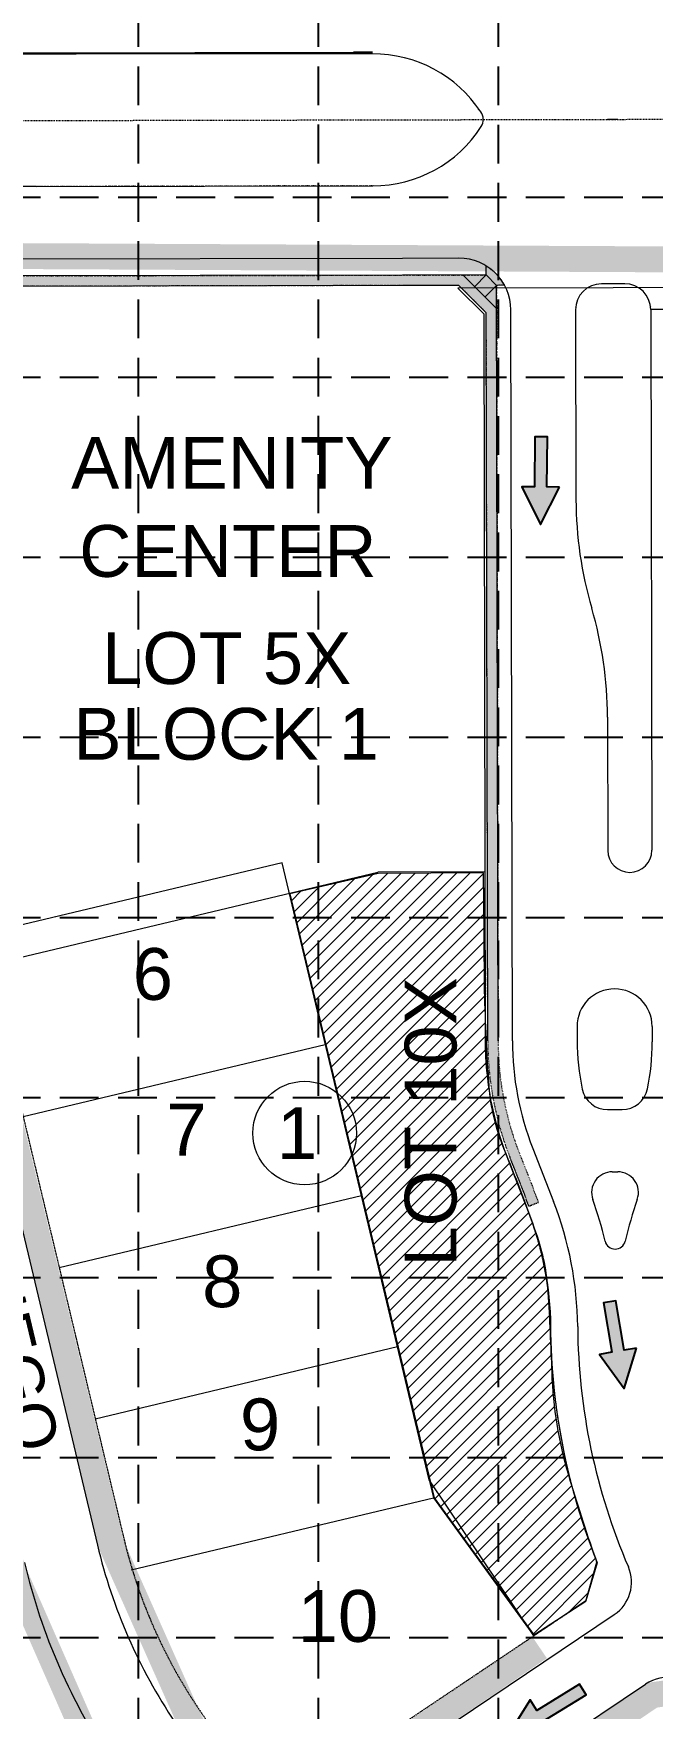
# Model space of a CAD drawing. Extents: x 18544 to 21332, y 16212 to 20668.
# Drawn here: x 19620 to 19859, y 19386 to 20033 of the extents above; entities that cross this region are included whole.
import ezdxf
from ezdxf.enums import TextEntityAlignment as Align

# ---------------------------------------------------------------- set-up
doc = ezdxf.new("R2010")
doc.units = 0
doc.header["$MEASUREMENT"] = 0
for name, pattern in [('DASHDOT', [1, 0.5, -0.25, 0, -0.25]), ('DOT', [0.25, 0, -0.25]), ('HIDDEN', [0.375, 0.25, -0.125])]:
    doc.linetypes.add(name, pattern=pattern)
doc.layers.get('0').update_dxf_attribs({"lineweight": 0})
for name, color, linetype, lineweight in [('10', 7, 'Continuous', 0), ('13', 7, 'Continuous', 0), ('26', 7, 'Continuous', 0), ('27', 7, 'Continuous', 0), ('28', 7, 'Continuous', 0), ('29', 7, 'Continuous', 0), ('30', 7, 'Continuous', 0), ('33', 7, 'Continuous', 0), ('34', 7, 'Continuous', 0), ('6', 7, 'Continuous', 0), ('62', 7, 'Continuous', 0), ('Erosion Blanket', 84, 'Continuous', 0)]:
    doc.layers.add(name, color=color, linetype=linetype, lineweight=lineweight)
for name, color, linetype in [('ARROWS', 7, 'Continuous'), ('GRID', 254, 'HIDDEN'), ('Limits of Disturbance', 1, 'Continuous'), ('SODDED LOT', 2, 'Continuous')]:
    doc.layers.add(name, color=color, linetype=linetype)
doc.styles.get("Standard").update_dxf_attribs({"font": 'ARIAL.TTF'})

# ---------------------------------------------------------------- blocks, each defined once
blk = doc.blocks.new('arrow')
blk.add_lwpolyline([(-67.00679329302966, -25.35842018353742), (-59.3270347441985, -25.41938721699262), (-59.57091179542658, -56.1384215279777), (-51.89114823905948, -56.19938584448118), (-51.64727869913713, -25.48035696739953), (-43.96752265407486, -25.54132400085473), (-55.30425519266737, -2.410587189246144), (-67.00678578172392, -25.35840795725562)], close=True)
at = {"color": 254}
for points in [[(-43.96751955730906, -25.54132267721434), (-67.00679354271597, -25.35841771446121), (-55.30425158724847, -2.410596210431322), (-67.00679354271597, -25.35841771446121)], [(-59.57090883123692, -56.13841801592571), (-51.89115083610795, -56.19938633684342), (-59.32703554756517, -25.41938603537892), (-51.64727755243712, -25.48035435629663)]]:
    blk.add_solid(points, dxfattribs=at)

msp = doc.modelspace()

# ---------------------------------------------------------------- hatches: boundary and pattern name
at = {"layer": '26', "linetype": 'DOT', "lineweight": 0}
h = msp.add_hatch(color=7, dxfattribs=at)
edge = h.paths.add_edge_path(flags=16)
edge.add_line((19794.9834979461, 19643.79892640156), (19794.42459693594, 19919.58314388561))
edge.add_line((19794.42459693594, 19919.58314388561), (19794.41362431715, 19924.9974753441))
edge.add_line((19794.41362431715, 19924.9974753441), (19783.80634979705, 19935.56177157201))
edge.add_line((19783.80634979705, 19935.56177157201), (19386.45088462783, 19934.75650165105))
edge.add_line((19386.45088462783, 19934.75650165105), (19386.4427785577, 19938.75649343852))
edge.add_line((19386.4427785577, 19938.75649343852), (19785.45508633992, 19939.56512107303))
edge.add_line((19785.45508633992, 19939.56512107303), (19785.45508633992, 19939.56512107303))
edge.add_line((19785.45508633992, 19939.56512107303), (19785.45508633992, 19939.56512107303))
edge.add_line((19785.45508633992, 19939.56512107303), (19785.45508633992, 19939.56512107303))
edge.add_line((19785.45508633992, 19939.56512107303), (19785.45508633992, 19939.56512107303))
edge.add_line((19785.45508633992, 19939.56512107303), (19794.38406502579, 19939.58321629994))
edge.add_line((19794.38406502579, 19939.58321629994), (19794.37692730796, 19943.10525375835))
edge.add_line((19794.37692730796, 19943.10525375835), (19795.93862087161, 19941.92201646474))
edge.add_line((19795.93862087161, 19941.92201646474), (19797.25230905179, 19941.02086036561))
edge.add_line((19797.25230905179, 19941.02086036561), (19798.41586144291, 19939.85686707358))
edge.add_line((19798.41586144291, 19939.85686707358), (19799.80461751762, 19938.24229573046))
edge.add_line((19799.80461751762, 19938.24229573046), (19801.49187283853, 19935.59761257363))
edge.add_line((19801.49187283853, 19935.59761257363), (19798.39216314585, 19935.59133078707))
edge.add_line((19798.39216314585, 19935.59133078707), (19798.41025833003, 19926.66244052248))
edge.add_line((19798.41025833003, 19926.66244052248), (19798.41025833003, 19926.66244052248))
edge.add_line((19798.41025833003, 19926.66244052248), (19798.42458872036, 19919.59125022126))
edge.add_line((19798.42458872036, 19919.59125022126), (19798.98348973357, 19643.80703200476))
edge.add_arc((19918.9832, 19644.0502), 119.9999566439081, 180.1161042873419, 201.3683581060552)
edge.add_line((19807.23237889645, 19600.32671000397), (19814.62355237587, 19581.43586979889))
edge.add_line((19814.62355237587, 19581.43586979889), (19810.89852840663, 19579.97842809229))
edge.add_line((19810.89852840663, 19579.97842809229), (19803.50735018159, 19598.86925981017))
edge.add_arc((19918.9832, 19644.0502), 123.9999566439094, 180.1161042873419, 201.3683581062247, ccw=False)
at = {"layer": 'SODDED LOT', "linetype": 'Continuous', "lineweight": 0, "ltscale": 5}
h = msp.add_hatch(dxfattribs=at)
h.set_pattern_fill('ANSI31', color=256, scale=30, style=0)
h.set_pattern_definition([(45, (0, 0), (-2.651650429449553, 2.651650429449553), [])])
edge = h.paths.add_edge_path()
edge.add_line((19793.3000354904, 19708.70877634915), (19752.66679761496, 19708.51165205357))
edge.add_line((19752.66679761496, 19708.51165205357), (19718.54275722239, 19700.62671136842))
edge.add_line((19718.54275722239, 19700.62671136842), (19774.24255971369, 19467.32923568694))
edge.add_line((19774.24255971369, 19467.32923568694), (19812.74702012479, 19414.4921607306))
edge.add_line((19812.74702012479, 19414.4921607306), (19832.89714575484, 19427.53794459291))
edge.add_line((19832.89714575484, 19427.53794459291), (19837.11461182615, 19442.5238645495))
edge.add_line((19837.11461182615, 19442.5238645495), (19836.67651964601, 19443.78534794441))
edge.add_arc((20544.82207785618, 19689.71251012404), 749.6334442315857, 196.5497998423745, 199.1512629687999, ccw=False)
edge.add_arc((19977.08568517925, 19521.0044331432), 157.3606803732567, 181.9060112504318, 196.5497998423749, ccw=False)
edge.add_arc((18692.03600153671, 19478.2399733749), 1128.400373807912, 1.90601125043181, 3.484118216073802)
edge.add_arc((19735.06429007723, 19541.74412335277), 83.44066752246235, 3.484118216074075, 19.29288224892649)
edge.add_arc((19219.29079407766, 19361.19474207197), 629.9023571737098, 19.29288224892651, 22.50207416248733)
edge.add_arc((19872.83712042476, 19631.93021275108), 77.5016969323098, 184.1113703105068, 202.5020741624878, ccw=False)
edge.add_arc((20571.24510848891, 19682.13203256085), 777.711622957379, 181.4105925210442, 184.1113703105067, ccw=False)
edge.add_line((19793.76916651761, 19662.98710793736), (19793.58184026551, 19685.80908191986))
edge.add_line((19793.58184026551, 19685.80908191986), (19793.3000354904, 19708.70877634915))

# ---------------------------------------------------------------- linework, layer by layer
at = {"color": 7, "linetype": 'Continuous', "lineweight": 0}
msp.add_line((19845.26239589221, 19999.68645287637), (19841.26240410779, 19999.67834712363), dxfattribs=at)
at = {"color": 7, "linetype": 'DOT', "lineweight": 0}
msp.add_line((19750.71794576904, 19974.04606320213), (19386.37286225776, 19973.2564225959), dxfattribs=at)
at = {"layer": '13', "color": 7, "linetype": 'Continuous', "lineweight": 0}
msp.add_circle((19724.26017412539, 19608.23499085752), 20, dxfattribs=at)
at = {"layer": '26', "color": 7, "linetype": 'Continuous', "lineweight": 0}
for p, q in [((19750.4602241554, 20025.59432466506), (19743.11738623157, 20025.58113762627)), ((19743.11738623157, 20025.58113762627), (19750.4602241554, 20025.59432466506)), ((19750.4602241554, 20025.59432466506), (19750.4602241554, 20025.59432466506)), ((19620.6723970275, 19973.73124770043), (19750.56182649617, 19973.99447817622)), ((19620.6723970275, 19973.73124770043), (19750.56182649617, 19973.99447817622)), ((19620.67241885434, 19973.73124249703), (19750.56182649617, 19973.99447817622)), ((19620.67241885434, 19973.73124249703), (19750.56182649617, 19973.99447817622)), ((19794.38406502579, 19939.58321629994), (19794.37692730796, 19943.10525375835)), ((19794.38406502579, 19939.58321629994), (19794.37692730796, 19943.10525375835)), ((19762.0499503647, 19939.51768885464), (19386.4427785577, 19938.75649343852)), ((19762.0499503647, 19939.51768885464), (19386.4427785577, 19938.75649343852)), ((19762.0580566393, 19935.51769706717), (19386.45088462783, 19934.75650165105)), ((19762.0580566393, 19935.51769706717), (19386.45088462783, 19934.75650165105)), ((19794.38406502579, 19939.58321629994), (19762.0499503647, 19939.51768885769)), ((19794.38406502579, 19939.58321629994), (19762.0499503647, 19939.51768885769)), ((19783.80634979705, 19935.56177157201), (19762.05805664236, 19935.51769707022)), ((19783.80634979705, 19935.56177157201), (19762.05805664236, 19935.51769707022)), ((19783.80634979705, 19935.56177157201), (19794.41362431715, 19924.9974753441)), ((19783.80634979705, 19935.56177157201), (19794.41362431715, 19924.9974753441)), ((19785.45508633992, 19939.56512107303), (19798.41025833003, 19926.66244052248)), ((19785.45508633992, 19939.56512107303), (19798.41025833003, 19926.66244052248)), ((19794.38406502579, 19939.58321629994), (19789.92865389569, 19935.10967940611)), ((19794.38406502579, 19939.58321629994), (19789.92865389569, 19935.10967940611)), ((19798.39216314585, 19935.59133078707), (19793.93676566668, 19931.11780759911)), ((19798.39216314585, 19935.59133078707), (19793.93676566668, 19931.11780759911)), ((19798.39216314585, 19935.59133078707), (19794.38406502579, 19939.58321629994)), ((19798.39216314585, 19935.59133078707), (19794.38406502579, 19939.58321629994)), ((19801.49187283853, 19935.59761257363), (19798.39216314585, 19935.59133078707)), ((19801.49187283853, 19935.59761257363), (19798.39216314585, 19935.59133078707)), ((19798.98348973052, 19643.80703292032), (19798.39216314585, 19935.59133078707)), ((19798.98348973052, 19643.80703292032), (19798.39216314585, 19935.59133078707)), ((19794.9834979461, 19643.79892658467), (19794.41362431715, 19924.9974753441)), ((19794.9834979461, 19643.79892658467), (19794.41362431715, 19924.9974753441))]:
    msp.add_line(p, q, dxfattribs=at)
at = {"layer": '26', "color": 7, "linetype": 'DOT', "lineweight": 0}
for p, q in [((19794.38406502579, 19939.58321629994), (19794.37692730796, 19943.10525375835)), ((19794.37692730796, 19943.10525375835), (19795.93862087161, 19941.92201646474)), ((19794.38406502579, 19939.58321629994), (19794.37692730796, 19943.10525375835)), ((19794.37692730796, 19943.10525375835), (19795.93862087161, 19941.92201646474)), ((19795.93862087161, 19941.92201646474), (19797.25230905179, 19941.02086036561)), ((19795.93862087161, 19941.92201646474), (19797.25230905179, 19941.02086036561)), ((19797.25230905179, 19941.02086036561), (19798.41586144291, 19939.85686707358)), ((19797.25230905179, 19941.02086036561), (19798.41586144291, 19939.85686707358)), ((19386.4427785577, 19938.75649343852), (19785.45508633992, 19939.56512107303)), ((19386.4427785577, 19938.75649343852), (19785.45508633992, 19939.56512107303)), ((19783.80634979705, 19935.56177157201), (19386.45088462783, 19934.75650165105)), ((19783.80634979705, 19935.56177157201), (19386.45088462783, 19934.75650165105)), ((19794.41362431715, 19924.9974753441), (19783.80634979705, 19935.56177157201)), ((19794.41362431715, 19924.9974753441), (19783.80634979705, 19935.56177157201)), ((19785.45508633992, 19939.56512107303), (19794.38406502579, 19939.58321629994)), ((19785.45508633992, 19939.56512107303), (19794.38406502579, 19939.58321629994)), ((19785.45508633992, 19939.56512107303), (19785.45508633992, 19939.56512107303)), ((19785.45508633992, 19939.56512107303), (19785.45508633992, 19939.56512107303)), ((19785.45508633992, 19939.56512107303), (19785.45508633992, 19939.56512107303)), ((19785.45508633992, 19939.56512107303), (19785.45508633992, 19939.56512107303)), ((19785.45508633992, 19939.56512107303), (19785.45508633992, 19939.56512107303)), ((19785.45508633992, 19939.56512107303), (19785.45508633992, 19939.56512107303)), ((19785.45508633992, 19939.56512107303), (19785.45508633992, 19939.56512107303)), ((19785.45508633992, 19939.56512107303), (19785.45508633992, 19939.56512107303)), ((19801.49187283853, 19935.59761257363), (19798.39216314585, 19935.59133078707)), ((19801.49187283853, 19935.59761257363), (19798.39216314585, 19935.59133078707)), ((19798.39216314585, 19935.59133078707), (19798.41025833003, 19926.66244052248)), ((19798.39216314585, 19935.59133078707), (19798.41025833003, 19926.66244052248)), ((19798.41586144291, 19939.85686707358), (19799.80461751762, 19938.24229573046)), ((19798.41586144291, 19939.85686707358), (19799.80461751762, 19938.24229573046)), ((19799.80461751762, 19938.24229573046), (19801.49187283853, 19935.59761257363)), ((19799.80461751762, 19938.24229573046), (19801.49187283853, 19935.59761257363)), ((19794.42459693594, 19919.58314388561), (19794.41362431715, 19924.9974753441)), ((19794.42459693594, 19919.58314388561), (19794.41362431715, 19924.9974753441)), ((19798.41025833003, 19926.66244052248), (19798.41025833003, 19926.66244052248)), ((19798.41025833003, 19926.66244052248), (19798.42458872036, 19919.59125022126)), ((19798.41025833003, 19926.66244052248), (19798.41025833003, 19926.66244052248)), ((19798.41025833003, 19926.66244052248), (19798.42458872036, 19919.59125022126)), ((19794.9834979461, 19643.79892640156), (19794.42459693594, 19919.58314388561)), ((19794.9834979461, 19643.79892640156), (19794.42459693594, 19919.58314388561)), ((19798.42458872036, 19919.59125022126), (19798.98348973357, 19643.80703200476)), ((19798.42458872036, 19919.59125022126), (19798.98348973357, 19643.80703200476)), ((19810.89852840663, 19579.97842809229), (19803.50735018159, 19598.86925981017)), ((19810.89852840663, 19579.97842809229), (19803.50735018159, 19598.86925981017)), ((19803.50735774102, 19598.86926111026), (19810.89852840663, 19579.97842809229)), ((19803.50735774102, 19598.86926111026), (19810.89852840663, 19579.97842809229)), ((19807.23237889645, 19600.32671000397), (19814.62355237587, 19581.43586979889)), ((19807.23237889645, 19600.32671000397), (19814.62355237587, 19581.43586979889)), ((19807.23238171026, 19600.32670281686), (19814.62355237587, 19581.43586979889)), ((19807.23238171026, 19600.32670281686), (19814.62355237587, 19581.43586979889)), ((19810.89852840663, 19579.97842809229), (19814.62355237587, 19581.43586979889)), ((19814.62355237587, 19581.43586979889), (19810.89852840663, 19579.97842809229)), ((19810.89852840663, 19579.97842809229), (19814.62355237587, 19581.43586979889)), ((19814.62355237587, 19581.43586979889), (19810.89852840663, 19579.97842809229))]:
    msp.add_line(p, q, dxfattribs=at)
for radius, start, end in [(123.9999566439092, 180.116104287342, 201.3683581062248), (123.9999566439094, 180.1161042873419, 201.3683581062247), (123.9999566439092, 180.116104287342, 201.3683581062248), (123.9999566439094, 180.1161042873419, 201.3683581062247), (119.9999566439092, 180.116104287342, 201.3683581060552), (119.9999566439081, 180.1161042873419, 201.3683581060552), (119.9999566439092, 180.116104287342, 201.3683581060552), (119.9999566439081, 180.1161042873419, 201.3683581060552)]:
    msp.add_arc((19918.9832, 19644.0502), radius, start, end, dxfattribs=at)
at = {"layer": '27', "color": 7, "linetype": 'Continuous', "lineweight": 0}
for p, q in [((19620.67241884213, 19973.73124778894), (19386.37286225776, 19973.2564225959)), ((19620.67241884213, 19973.73124778894), (19386.37286225776, 19973.2564225959)), ((19762.03677766656, 19946.01767550585), (19386.42960618915, 19945.25648009278)), ((19762.03677766656, 19946.01767550585), (19386.42960618915, 19945.25648009278)), ((19783.87091409345, 19946.06192398145), (19762.03677766656, 19946.01767550585)), ((19783.87091409345, 19946.06192398145), (19762.03677766656, 19946.01767550585)), ((19847.89106961272, 19936.19163660085), (19838.89108808863, 19936.17339865719)), ((19847.89106961272, 19936.19163660085), (19838.89108808863, 19936.17339865719)), ((19804.48347843867, 19643.81817913144), (19803.91140440382, 19926.10249673147)), ((19804.48347843867, 19643.81817913144), (19803.91140440382, 19926.10249673147)), ((19828.91137300333, 19926.15315480819), (19829.0598802881, 19852.86842056032)), ((19828.91137300333, 19926.15315480819), (19829.0598802881, 19852.86842056032)), ((19857.91131346171, 19926.21192151555), (19858.33440314341, 19717.42745547349)), ((19857.91131346171, 19926.21192151555), (19858.33440314341, 19717.42745547349)), ((19841.2300793939, 19768.89290028688), (19841.33444096194, 19717.39300603046)), ((19841.2300793939, 19768.89290028688), (19841.33444096194, 19717.39300603046)), ((19581.95331380352, 19710.10000339366), (19644.22619471725, 19449.13801034577)), ((19581.95331380352, 19710.10000339366), (19644.22619471725, 19449.13801034577)), ((19829.47226318552, 19649.36893252358), (19829.48340881069, 19643.86883812677)), ((19829.47226318552, 19649.36893252358), (19829.48340881069, 19643.86883812677)), ((19858.47220384839, 19649.42759757683), (19858.48436419874, 19643.42676043275)), ((19858.47220384839, 19649.42759757683), (19858.48436419874, 19643.42676043275)), ((19841.2932799646, 19617.27612310251), (19846.88669502549, 19617.28745783563)), ((19841.2932799646, 19617.27612310251), (19846.88669502549, 19617.28745783563)), ((19812.35430628376, 19602.33069166234), (19820.40230628376, 19581.76109166235)), ((19812.35430628376, 19602.33069166234), (19820.40230628376, 19581.76109166235)), ((19843.08552738731, 19593.27970571001), (19845.18430426954, 19593.28395876034)), ((19843.08552738731, 19593.27970571001), (19845.18430426954, 19593.28395876034)), ((19720.04500606098, 19339.26339322184), (19843.87136935942, 19422.3258177984)), ((19720.04500606098, 19339.26339322184), (19843.87136935942, 19422.3258177984)), ((19687.20277125157, 19282.31264597003), (19855.90629377422, 19395.47856025575)), ((19687.20277125157, 19282.31264597003), (19855.90629377422, 19395.47856025575))]:
    msp.add_line(p, q, dxfattribs=at)
msp.add_lwpolyline([(18699.7445, 20022.6611), (18819.5348, 20022.8306), (18983.1705, 20023.3504), (19136.7607, 20023.6933), (19294.7246, 20024.0253), (19432.8816, 20024.33), (19613.1353, 20024.8477), (19750.4602241554, 20025.59432466506)], dxfattribs=at)
for centre, radius, start, end in [((19750.55978385249, 19974.99447845128), 49.99999999999017, 33.51000822041487, 90.1160937298027), ((19750.55978385249, 19974.99447845128), 49.99999999999017, 33.51000822041487, 90.11609372980267), ((19788.26247204524, 19999.58106639795), 5, 327.1447863226214, 37.12161109212185), ((19788.26247204524, 19999.58106639795), 5, 327.1447863226214, 37.12161109212185), ((19755.97791548534, 19986.06413598717), 39.99999999998241, 22.71813445217581, 22.71813722995359), ((19755.97791548534, 19986.06413598717), 39.99999999998241, 22.71813445217581, 22.71813722995359), ((19750.46048347277, 20023.99437547243), 49.99999999999017, 270.1161306306651, 327.1447863226214), ((19750.46048347277, 20023.99437547243), 49.99999999999017, 270.1161306306651, 327.1447863226214), ((19783.91144547351, 19926.06196505237), 20, 0.1161147852853311, 90.11611393017365), ((19783.91144547351, 19926.06196505237), 20, 0.1161147852853312, 90.11611393017363), ((19838.91135247065, 19926.17341919052), 10, 90.11610467882656, 180.1161046784875), ((19838.91135247065, 19926.17341919052), 10, 90.11610467882655, 180.1161046784875), ((19847.91133399396, 19926.1916571329), 10, 0.1161046789113878, 90.11610467763978), ((19847.91133399396, 19926.1916571329), 10, 0.1161046789113878, 90.11610467763975), ((19979.05957230253, 19853.17238627606), 150, 180.1161064306738, 196.3763131326233), ((19979.05957230253, 19853.17238627606), 150, 180.1161064306738, 196.3763131326233), ((19691.23038737755, 19768.58893455611), 150, 0.1161064366079694, 16.37631313262327), ((19691.23038737755, 19768.58893455611), 150, 0.1161064366079694, 16.37631313262328), ((19849.83441943552, 19717.41023074632), 8.499995924669754, 180.1161064288936, 0.116106416770944), ((19849.83441943552, 19717.41023074632), 8.499995924669754, 180.1161064288936, 0.116106416770944), ((19843.97223362426, 19649.39821210768), 14.50000000070157, 0.1161147929997558, 180.1161147858788), ((19843.97223362426, 19649.39821210768), 14.50000000070157, 0.1161147929997558, 180.1161147858788), ((19918.9832, 19644.0502), 114.4999566439092, 180.116104287342, 201.3683581062248), ((19918.9832, 19644.0502), 114.4999566439092, 180.116104287342, 201.3683581062248), ((19918.9832, 19644.0502), 89.49995664390914, 180.116104287342, 192.1806711581435), ((19918.9832, 19644.0502), 89.49995664390914, 180.116104287342, 192.1806711581435), ((19768.9846, 19643.2454), 89.49991269377003, 348.4203896151446, 0.1161042873419528), ((19768.9846, 19643.2454), 89.49991269377003, 348.4203896151446, 0.1161042873419528), ((19841.27301558518, 19627.27610256981), 10, 192.1806711581436, 270.1161064277068), ((19841.27301558518, 19627.27610256981), 10, 192.1806711581436, 270.1161064277068), ((19846.86643064653, 19627.28743730228), 10, 270.1161064236376, 348.4203896151446), ((19846.86643064653, 19627.28743730228), 10, 270.1161064236376, 348.4203896151446), ((19843.10173889144, 19585.27972213696), 8, 90.11610642770673, 199.5569954551158), ((19843.10173889144, 19585.27972213696), 8, 90.11610642770673, 199.5569954551158), ((19845.20051577515, 19585.28397518647), 8, 340.6249055684411, 90.1161064427117), ((19845.20051577515, 19585.28397518647), 8, 340.6249055684411, 90.11610644271168), ((19694.2169, 19532.3901), 135.5000233592387, 0.487432443973103, 21.36829871940943), ((19694.2169, 19532.3901), 135.5000233592387, 0.487432443973103, 21.36829871940943), ((19694.2169, 19532.3901), 150.0000233592387, 13.14891164306569, 19.55699545511575), ((19694.2169, 19532.3901), 150.0000233592387, 13.14891164306569, 19.55699545511575), ((19994.2525, 19532.86730000001), 150.0000058195214, 160.6249055684412, 167.0333420355168), ((19994.2525, 19532.86730000001), 150.0000058195214, 160.6249055684412, 167.0333420355168), ((19844.1793703299, 19567.42243773309), 4, 193.1480190281211, 347.0333420355168), ((19844.1793703299, 19567.42243773309), 4, 193.1480190281211, 347.0333420355168), ((20069.2034, 19535.5803), 239.5000618777054, 180.4874324439731, 203.33215738709), ((20069.2034, 19535.5803), 239.5000618777054, 180.4874324439731, 203.33215738709), ((19848.9773, 19497.9974), 210.5000120466845, 193.4213928798622, 213.8536107616742), ((19848.9773, 19497.9974), 210.5000120466845, 193.4213928798622, 213.8536107616742), ((19848.9773, 19497.9974), 239.5000120466845, 193.4213928798622, 213.8536107616742), ((19848.9773, 19497.9974), 239.5000120466845, 193.4213928798622, 213.8536107616742), ((19835.51527515069, 19434.78277125963), 15, 303.8536132684307, 23.33215738708999), ((19835.51527515069, 19434.78277125963), 15, 303.8536132684307, 23.33215738709), ((19864.26238798487, 19383.02160679453), 15, 31.61943924866819, 123.8536132684306), ((19864.26238798487, 19383.02160679453), 15, 31.61943924866819, 123.8536132684306)]:
    msp.add_arc(centre, radius, start, end, dxfattribs=at)
at = {"layer": '28', "color": 7, "linetype": 'Continuous', "lineweight": 0}
msp.add_lwpolyline([(18699.7437, 20023.1611), (18819.5337, 20023.3306), (18983.1692, 20023.8504), (19136.7596, 20024.1933), (19294.7235, 20024.5253), (19432.8803, 20024.83), (19613.1341, 20025.3477), (19750.4602241554, 20025.59432466506)], dxfattribs=at)
at = {"layer": '29', "color": 7, "linetype": 'DOT', "lineweight": 0}
msp.add_arc((19788.26247204524, 19999.58106639795), 5, 37.12161109212182, 54.34280817692598, dxfattribs=at)
msp.add_arc((19788.26247204524, 19999.58106639795), 5, 37.12161109212182, 54.34280817692598, dxfattribs=at)
at = {"layer": '30', "color": 7, "linetype": 'Continuous', "lineweight": 0}
for p, q in [((19484.30038434706, 20024.9776817011), (19750.45820290231, 20025.14478849147)), ((19484.30038434706, 20024.9776817011), (19750.45820290231, 20025.14478849147)), ((19828.9100397351, 19926.81100899686), (19828.95923645741, 19926.86020571612)), ((19828.9100397351, 19926.81100899686), (19828.95923645741, 19926.86020571612)), ((19857.80069996948, 19927.41739798272), (19857.90863675039, 19927.52533476364)), ((19857.80069996948, 19927.41739798272), (19857.90863675039, 19927.52533476364)), ((19882.91124697104, 19926.26259611805), (19857.91131344035, 19926.21193179113)), ((19882.91124697104, 19926.26259611805), (19857.91131344035, 19926.21193179113))]:
    msp.add_line(p, q, dxfattribs=at)
at = {"layer": '33', "color": 7, "linetype": 'Continuous', "lineweight": 0}
for p, q in [((19601.59911233558, 19673.00888279061), (19752.52548969085, 19709.0241366039)), ((19601.59911233558, 19673.00888279061), (19752.52548969085, 19709.0241366039)), ((19752.57083895383, 19709.0242285226), (19752.52548969085, 19709.0241366039)), ((19752.57083895383, 19709.0242285226), (19752.52548969085, 19709.0241366039)), ((19793.85114150212, 19709.10790119022), (19752.57083895383, 19709.0242285226)), ((19793.85114150212, 19709.10790119022), (19752.57083895383, 19709.0242285226)), ((19718.32181740471, 19700.86218399915), (19774.0285520066, 19467.41676552324)), ((19718.32181740471, 19700.86218399915), (19774.0285520066, 19467.41676552324)), ((19615.5257665334, 19614.64749947813), (19732.2485665334, 19642.50079947814)), ((19615.5257665334, 19614.64749947813), (19732.2485665334, 19642.50079947814)), ((19629.4524665334, 19556.28609947814), (19746.1751665334, 19584.13949947814)), ((19629.4524665334, 19556.28609947814), (19746.1751665334, 19584.13949947814)), ((19643.3791665334, 19497.92479947814), (19760.1018665334, 19525.77809947814)), ((19643.3791665334, 19497.92479947814), (19760.1018665334, 19525.77809947814)), ((19657.30582208014, 19439.563503296), (19774.0285520066, 19467.41676552324)), ((19657.30582208014, 19439.563503296), (19774.0285520066, 19467.41676552324)), ((19774.0285520066, 19467.41676552324), (19812.7638, 19414.1025)), ((19774.0285520066, 19467.41676552324), (19812.7638, 19414.1025))]:
    msp.add_line(p, q, dxfattribs=at)
at = {"layer": '34', "color": 7, "linetype": 'HIDDEN', "lineweight": 0}
for p, q in [((19578.98215161596, 19767.78812151555), (19654.4395, 19451.5752)), ((19809.96727046419, 19579.61406698203), (19810.64837983337, 19577.87324351329)), ((19837.2388, 19442.3472), (19832.848, 19427.5749)), ((19718.76333288675, 19351.04719352092), (19832.84799837336, 19427.57489452803)), ((19682.8846, 19386.5828), (19704.88783341472, 19353.78111311991))]:
    msp.add_line(p, q, dxfattribs=at)
for centre, radius, start, end in [((19694.2169, 19532.3901), 125.0000233592387, 0.487432443973103, 21.33775447604806), ((20069.2034, 19535.58030000001), 250.0000467184775, 180.4874324439731, 201.8966037514878), ((19848.9773, 19497.9974), 199.9999407041932, 193.4213911205549, 213.8536178217923)]:
    msp.add_arc(centre, radius, start, end, dxfattribs=at)
at = {"layer": '6', "color": 254, "linetype": 'DASHDOT', "lineweight": 0}
msp.add_line((19386.32118743858, 19998.75638254036), (20569.81664330271, 20001.15478652303), dxfattribs=at)
msp.add_line((19386.32118743858, 19998.75638254036), (20569.81664330271, 20001.15478652303), dxfattribs=at)
at = {"layer": '62', "color": 7, "linetype": 'Continuous', "lineweight": 0}
msp.add_lwpolyline([(19903.4143, 19934.7838), (19783.39416566057, 19934.56093419904), (19793.41446581317, 19924.5812340495), (19793.98350000001, 19643.79689999999, 0.09147596301312605), (19802.30341737114, 19599.20806036866), (19810.6241, 19577.93530000001, -0.09136290876735925), (19819.21238246092, 19533.4534998507, 0.09368780972552805), (19837.23875003204, 19442.34708009583), (19832.84799837336, 19427.57489452803), (19812.7638, 19414.1025), (19772.3874, 19474.2942), (19715.5201, 19712.6031), (19598.7974, 19684.7498), (19578.98225477463, 19767.78768920863, -0.2679491170445827), (19593.24880000075, 19815.70909999918, 0.9662724869985678), (19527.08315938597, 19890.61144928434), (19386.541, 19890.3266), (19386.64004832301, 19841.4125070925), (19459.4667558916, 19536.22636040834), (19327.97380000008, 19444.44010000006, -0.1526208935958246), (19199.99760003357, 19403.938890347), (19190.7929, 19403.9058), (19190.3613, 19523.905), (18950.3628, 19523.0417)], format="xyb", dxfattribs=at)
at = {"layer": 'Erosion Blanket', "linetype": 'Continuous', "lineweight": 0, "const_width": 10, "flags": 128}
msp.add_lwpolyline([(19594.99298695754, 19682.11550859808), (19610.58583200565, 19611.71801304856), (19649.44144767661, 19449.56173670867), (19680.32665396963, 19380.2513436655), (19702.60449865994, 19348.37869674489), (19710.19921148637, 19341.80178050759), (19721.33816443068, 19345.84911898734), (19815.00637088774, 19409.59443627467)], dxfattribs=at)
for points in [[(19213.07250403568, 19023.93899579069), (19326.7907523545, 19084.61298941805), (19370.65734853264, 19111.13042674627), (19667.8095146204, 19310.81323964118), (19672.99417598979, 19318.32279538798), (19670.32060452124, 19325.44680324162), (19645.62811849911, 19361.92330559601), (19611.12076661336, 19440.45777489409), (19588.78790462385, 19533.57746190622), (19583.40281872177, 19540.65750829674), (19575.89207000491, 19541.08230498418), (19547.54953195131, 19534.28546420066), (19510.42087197131, 19517.57656784888), (19353.52144877698, 19407.48264481657), (19280.6346654306, 19371.409978324), (19200.59832591451, 19358.96808709093), (19163.03797291053, 19358.96808709093), (19153.88441620727, 19355.17699118745), (19152.37587735819, 19347.73465544854), (19153.22378022853, 19221.42291491523), (19195.39971132574, 19025.89203361314), (19200.93773185598, 19021.57905066553), (19209.97770445765, 19022.39281837872)], [(19348.06237409321, 18770.50852293772), (19343.60756401446, 18779.14187435876), (19223.51777390273, 18972.71336394159), (19222.63694633053, 18982.10142231549), (19228.65592454089, 18988.26235760409), (19342.73989408332, 19049.00664268023), (19385.93410420325, 19074.33536204547), (19470.4034671924, 19130.47663574791), (19858.58649768037, 19391.18989353628), (19868.14365737388, 19392.54446930735), (19873.36283460173, 19387.32939713635), (19955.21535697479, 19254.08942379853), (19997.9440313939, 19179.49439396511), (19997.79470746726, 19169.84050355443), (19991.1625831827, 19165.31484090973), (19915.75106270776, 19127.51187467456), (19783.79356993105, 19038.98148305962), (19651.15818324637, 18950.25355793703), (19517.53530029926, 18862.56694506078), (19435.90003199981, 18811.5355408173), (19373.41243617755, 18773.2818933852), (19362.21767035573, 18766.34850243568), (19353.79855481791, 18765.51649364605), (19350.46789687378, 18768.4747366998)]]:
    msp.add_lwpolyline(points, close=True, dxfattribs=at)
at = {"layer": 'GRID', "color": 252, "linetype": 'HIDDEN', "ltscale": 60}
for p, q in [((19660.08188284475, 16562.65496021226), (19660.08188284475, 20595.39356273969)), ((19729.60939058752, 16562.64402903409), (19729.60939058752, 20595.39356273969)), ((19799.13689833029, 16562.63309785593), (19799.13689833029, 20595.39356273969)), ((18617.1692667028, 19969.64599305456), (21259.21456092906, 19969.64599305456)), ((18617.1692667028, 19900.1184853116), (21259.21456092906, 19900.1184853116)), ((18617.1692667028, 19830.59097756883), (21259.21456092906, 19830.59097756883)), ((18617.1692667028, 19761.06346982605), (21259.21456092906, 19761.06346982605)), ((18617.1692667028, 19691.53596208309), (21259.21456092906, 19691.53596208309)), ((18617.1692667028, 19622.00845434051), (21259.21456092906, 19622.00845434051)), ((18617.1692667028, 19552.48094659755), (21259.21456092906, 19552.48094659755)), ((18617.1692667028, 19482.95343885497), (21259.21456092906, 19482.95343885497)), ((18617.1692667028, 19413.42593111201), (21259.21456092906, 19413.42593111201))]:
    msp.add_line(p, q, dxfattribs=at)
at = {"layer": 'Limits of Disturbance', "linetype": 'HIDDEN', "lineweight": 0, "ltscale": 140, "const_width": 10, "flags": 128}
msp.add_lwpolyline([(20649.39273930971, 17199.31674082595), (20652.11629703537, 17200.17626569433), (20760.22095488033, 17540.84321024906), (21094.71528937115, 17580.09820895173), (21111.08335009377, 17505.68238223941), (21170.00828336229, 17520.40198972635), (21169.55708560888, 17602.84012199291), (21132.49586569911, 17880.58007111001), (21077.07271055015, 18149.78504763914), (21008.04535647234, 18392.09764355298), (20979.78729273003, 18497.67684859262), (20950.49485191584, 18552.64615672319), (20728.60589451979, 19075.85215499005), (20683.7234868865, 19228.33200046866), (20609.19507575501, 19883.34164416393), (20558.45563061833, 19931.79373186579), (20355.67328030917, 19933.1756033307), (20136.71081500824, 19946.69630421625), (19893.14573443052, 19945.46716516199), (19375.86724338917, 19948.0899660523), (19375.86724338917, 20019.02343670571), (18644.12966017932, 20020.38755124361), (18643.86655037828, 18862.94474469803), (18827.85987424147, 18805.32069033743), (19033.82251093761, 18530.9204138048), (19537.80926371655, 17889.58614467748), (19393.55476420861, 17737.74032426579), (19433.0876518115, 17690.35333815434), (19586.98811217929, 17852.6757169447), (19779.3637587498, 17824.91004951789), (19787.14021780715, 17612.768528032), (19929.12554649792, 17404.46277861026), (20476.52090121098, 17144.76028972174), (20480.72879795804, 17146.08825566262)], dxfattribs=at)
at = {"layer": 'SODDED LOT', "linetype": 'Continuous', "lineweight": 0, "ltscale": 5, "flags": 128}
msp.add_lwpolyline([(19793.3000354904, 19708.70877634915), (19752.66679761496, 19708.51165205357), (19718.54275722239, 19700.62671136842), (19774.24255971369, 19467.32923568694), (19812.74702012479, 19414.4921607306), (19832.89714575484, 19427.53794459291), (19837.11461182615, 19442.5238645495), (19836.67651964601, 19443.78534794441, -0.01135151176687857), (19826.24406206914, 19476.18046115228, -0.06398267804285096), (19819.81206744612, 19515.77061114879, 0.006885899454725329), (19818.35073271912, 19546.81496831715, 0.06908835621907304), (19813.81909688548, 19569.31268155207, 0.0140036565808568), (19801.23596261151, 19602.26900530449, -0.0804172650713145), (19795.53486832256, 19626.37369879756, -0.01178491173138289), (19793.76916651761, 19662.98710793736), (19793.58184026551, 19685.80908191986)], format="xyb", close=True, dxfattribs=at)

# ---------------------------------------------------------------- block references
at = {"layer": 'ARROWS', "linetype": 'Continuous', "lineweight": 0, "ltscale": 5, "zscale": 0.63}
for p, xscale, yscale, rotation in [((19780.46830127194, 19841.70920951003), 0.6300000000046566, 0.6300000000046566, 180), ((19813.59544627522, 19502.13553857053), 0.630000000004741, 0.630000000004741, 189.9555666138319), ((19783.0677960644, 19404.37916182347), 0.630000000005804, 0.6300000000042608, 121.9643797007767)]:
    msp.add_blockref('arrow', p, dxfattribs=dict(at, xscale=xscale, yscale=yscale, rotation=rotation))

# ---------------------------------------------------------------- texts
at = {"layer": '10', "color": 7, "linetype": 'Continuous', "lineweight": 0}
msp.add_text('SAN DIEGO', height=17.5000002, rotation=283.4213972222223, dxfattribs=at).set_placement((19614.19096959269, 19554.00672637587), align=Align.TOP_CENTER)
at = {"layer": '13', "color": 7, "linetype": 'Continuous', "lineweight": 0}
for s, p in [('AMENITY ', (19700.01236549103, 19867.03131205219)), ('CENTER', (19694.59805796304, 19833.02809761817)), ('LOT 5X', (19694.16190411986, 19791.65764614712)), ('BLOCK 1', (19693.93576138808, 19762.40877868596)), ('6', (19665.6226, 19669.6781)), ('7', (19678.6218, 19609.5325)), ('1', (19721.3243, 19608.2348)), ('8', (19692.4335, 19551.0124)), ('9', (19707.0576, 19495.7435)), ('10', (19737.1184, 19421.7807))]:
    msp.add_text(s, height=20, dxfattribs=at).set_placement(p, align=Align.MIDDLE)
msp.add_text('LOT 10X', height=20, rotation=90, dxfattribs=at).set_placement((19772.90080571983, 19612.56749272116), align=Align.MIDDLE)

doc.saveas('drawing.dxf')
